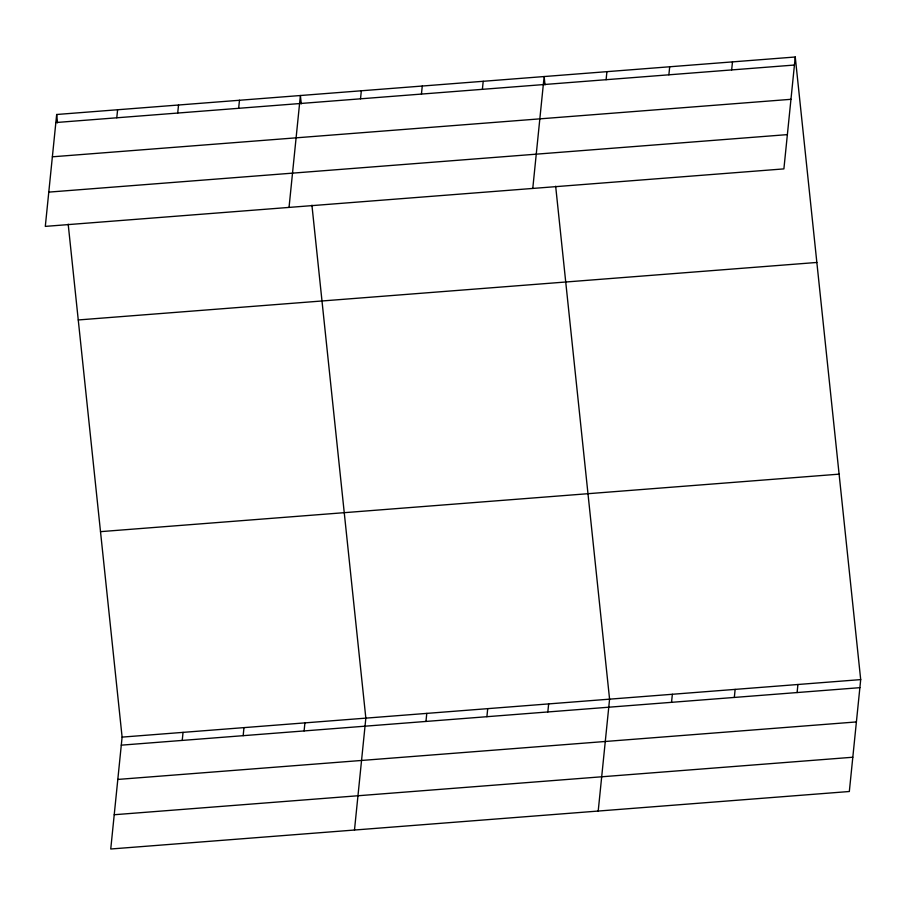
<?xml version="1.0" encoding="UTF-8"?>
<svg xmlns="http://www.w3.org/2000/svg" width="906" height="906" viewBox="0 0 906 906"><rect width="100%" height="100%" fill="white"/><g stroke="black" fill="none" stroke-linecap="round" stroke-linejoin="round"><path stroke-width="1.36" d="M56.67 114.496L45.3 226.387L783.894 168.89L795.253 56.999L56.67 114.496L57.542 122.82M116.783 117.791L117.599 109.751M177.712 113.046L178.527 105.005M68.188 224.167L122.106 737.11L110.747 849.001L849.33 791.504L860.7 679.613L795.253 56.999M238.652 108.301L239.467 100.26M182.231 740.417L183.046 732.376M289.037 207.406L300.396 95.515L301.279 103.85M243.159 735.672L243.974 727.631M360.52 98.822L361.335 90.77M304.099 730.927L304.914 722.886M421.449 94.077L422.264 86.036M354.484 830.032L365.843 718.141L311.924 205.186M482.388 89.332L483.204 81.291M425.956 721.436L426.783 713.396M532.773 188.437L544.132 76.546L545.016 84.87M486.896 716.703L487.711 708.651M606.103 79.705L606.918 71.653M547.824 711.957L548.651 703.905M668.877 74.813L669.693 66.772M598.209 811.063L609.579 699.16L555.661 186.217M731.663 69.921L732.478 61.88M671.539 702.32L672.354 694.279M734.324 697.439L735.14 689.387M797.099 692.546L797.914 684.506M55.844 122.537L794.437 65.039M52.367 156.806L790.961 99.309M48.777 192.117L787.371 134.62M78.267 319.954L816.85 262.457M100.509 531.652L839.103 474.155M122.106 737.11L860.7 679.613M121.291 745.162L859.885 687.665M117.814 779.432L856.397 721.935M114.224 814.732L852.818 757.235"/></g></svg>
